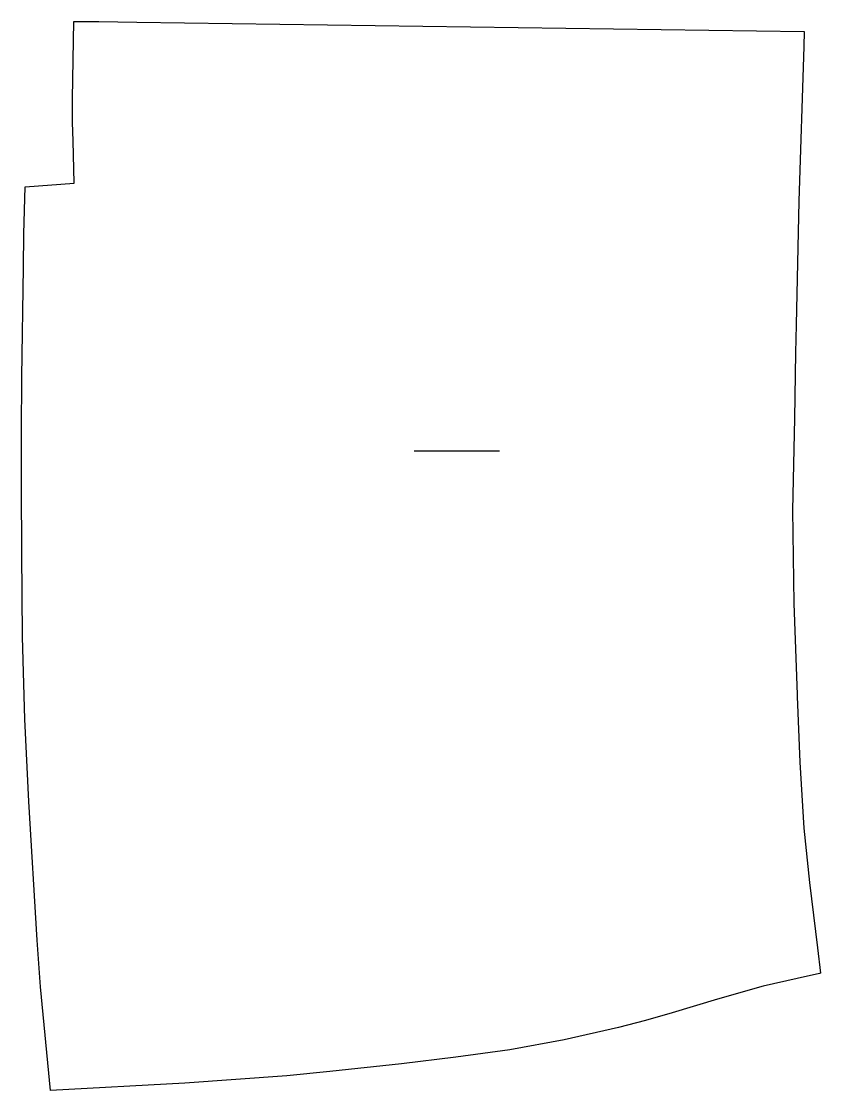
# Model space of a CAD drawing. Header units: inches. Extents: x 0 to 14.3, y 0 to 19.1.
import ezdxf

# ---------------------------------------------------------------- set-up
doc = ezdxf.new("R2010")
doc.units = ezdxf.units.IN

msp = doc.modelspace()

# ---------------------------------------------------------------- linework, layer by layer
at = {"layer": 'T001L001'}
for points in [[(14.31, 2.102), (14.29, 2.097), (13.892, 2.008), (13.282, 1.866), (12.461, 1.634), (11.65, 1.392), (11.172, 1.257), (10.694, 1.128), (9.721, 0.907), (8.746, 0.727), (7.778, 0.596), (6.808, 0.482), (5.525, 0.344), (4.754, 0.267), (3.841, 0.196), (2.927, 0.132), (0.519, 0), (0.343, 1.856), (0.28, 2.69), (0.132, 5.17), (0.064, 6.643), (0.018, 8.116), (0.009, 9.627), (0, 10.791), (0.002, 11.78), (0.009, 12.769), (0.037, 14.725), (0.045, 15.331), (0.067, 16.169), (0.943, 16.233), (0.928, 16.993), (0.918, 17.318), (0.918, 17.75), (0.939, 19.13), (1.389, 19.125), (2.065, 19.116), (14.017, 18.951), (14.008, 18.68), (13.917, 15.912), (13.872, 13.699), (13.863, 13.201), (13.841, 12.024), (13.808, 10.386), (13.833, 8.715), (13.89, 7.089), (13.892, 7.049), (13.937, 5.874), (14.008, 4.694), (14.111, 3.723), (14.254, 2.553), (14.31, 2.102)], [(7.034, 11.448), (8.559, 11.448)]]:
    msp.add_lwpolyline(points, dxfattribs=at)

doc.saveas('drawing.dxf')
